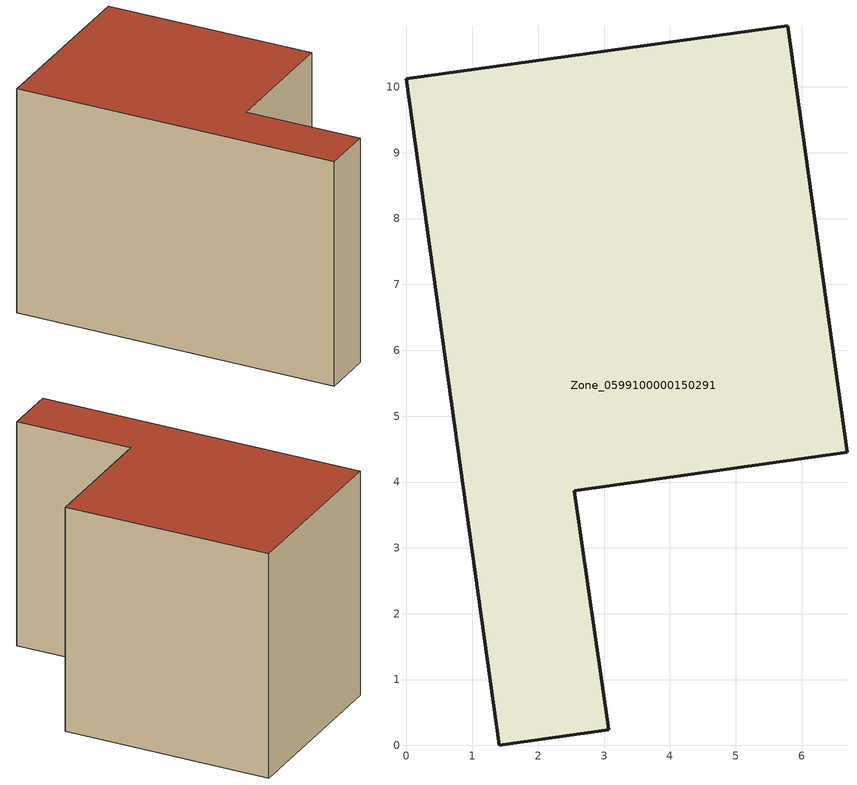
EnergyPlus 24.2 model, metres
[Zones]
Zone_0599100000150291
 floor ground (C_G): 0,10.12 5.79,10.93 6.69,4.45 2.55,3.87 3.07,0.24 1.41,0 z0
 wall outside (C_F): 1.41,0 3.07,0.24 2.55,3.87 6.69,4.45 5.79,10.93 0,10.12 1.41,0 z0:7.24
 roof outside (C_R): 5.79,10.93 0,10.12 1.41,0 3.07,0.24 2.55,3.87 6.69,4.45 z7.24
[BUILDING]
Pand.0599100000150291: North Axis=0; Terrain=City; Loads Convergence Tolerance Value=0.04; Temperature Convergence Tolerance Value=0.4; Solar Distribution=FullExterior; Maximum Number of Warmup Days=25; Minimum Number of Warmup Days=1
[Site:Location]
Rotterdam.The.Hague.AP_ZH_NLD Design_Conditions: Latitude=51.96; Longitude=4.45; Time Zone=1; Elevation=-4.5
[SITE:GROUNDTEMPERATURE:BUILDINGSURFACE]
18, 18, 18, 18, 18, 18, 18, 18, 18, 18, 18, 18
[MATERIAL] Thermal Absorptance=0.9; Solar Absorptance=0.7; Visible Absorptance=0.7
Name | Roughness | Thickness | Conductivity | Density | Specific Heat
G.TI.1946 | MediumSmooth | 0.15 | 1 | 540 | 1210
F.TI.1946 | Rough | 0.3 | 0.857143 | 1920 | 840
R.TI.1946 | MediumRough | 0.2 | 0.1 | 1500 | 1000
[CONSTRUCTION]
C_G: G.TI.1946
C_F: F.TI.1946
C_R: R.TI.1946
[ZONE]
Zone_0599100000150291: Type=1; Multiplier=1; Ceiling Height=Autocalculate; Volume=Autocalculate; Floor Area=autocalculate; Part of Total Floor Area=Yes
[ZONEINFILTRATION:DESIGNFLOWRATE]
Infil_Zone_0599100000150291: Zone or ZoneList or Space or SpaceList=Zone_0599100000150291; Schedule=AlwaysOn; Design Flow Rate Calculation Method=Flow/Area; Flow Rate per Floor Area=0.003; Constant Term Coefficient=1; Temperature Term Coefficient=0; Velocity Term Coefficient=0; Velocity Squared Term Coefficient=0
[HVACTEMPLATE:ZONE:IDEALLOADSAIRSYSTEM]
Zone_0599100000150291: Maximum Heating Supply Air Temperature=50; Minimum Cooling Supply Air Temperature=13; Maximum Heating Supply Air Humidity Ratio=0.0156; Minimum Cooling Supply Air Humidity Ratio=0.0077; Heating Limit=NoLimit; Cooling Limit=NoLimit; Dehumidification Control Type=ConstantSensibleHeatRatio; Cooling Sensible Heat Ratio=0.7; Dehumidification Setpoint=60; Humidification Control Type=None; Humidification Setpoint=30; Outdoor Air Method=None; Outdoor Air Flow Rate per Person=0.00944; Outdoor Air Flow Rate per Zone Floor Area=0; Outdoor Air Flow Rate per Zone=0; Demand Controlled Ventilation Type=None; Outdoor Air Economizer Type=NoEconomizer; Heat Recovery Type=None; Sensible Heat Recovery Effectiveness=0.7; Latent Heat Recovery Effectiveness=0.65
[ZONECONTROL:THERMOSTAT]
ThermostatControl_Zone_0599100000150291: Zone or ZoneList=Zone_0599100000150291; Control Type Schedule=DualSetpointControlType; Control 1=Thermostat_Zone_0599100000150291; Temperature Difference Between Cutout And Setpoint=0
[THERMOSTATSETPOINT:DUALSETPOINT]
Thermostat_Zone_0599100000150291: Heating Setpoint Temperature Schedule=HeatingSetpoint_Zone_0599100000150291; Cooling Setpoint Temperature Schedule=CoolingSetpoint_Zone_0599100000150291
[SCHEDULE:COMPACT]
HeatingSetpoint_Zone_0599100000150291: Through: 12/31, For: AllDays, Until: 24:00, 21
CoolingSetpoint_Zone_0599100000150291: Through: 12/31, For: AllDays, Until: 24:00, 24
DualSetpointControlType: Through: 12/31, For: AllDays, Until: 24:00, 4
AlwaysOn: Through: 12/31, For: AllDays, Until: 24:00, 1
